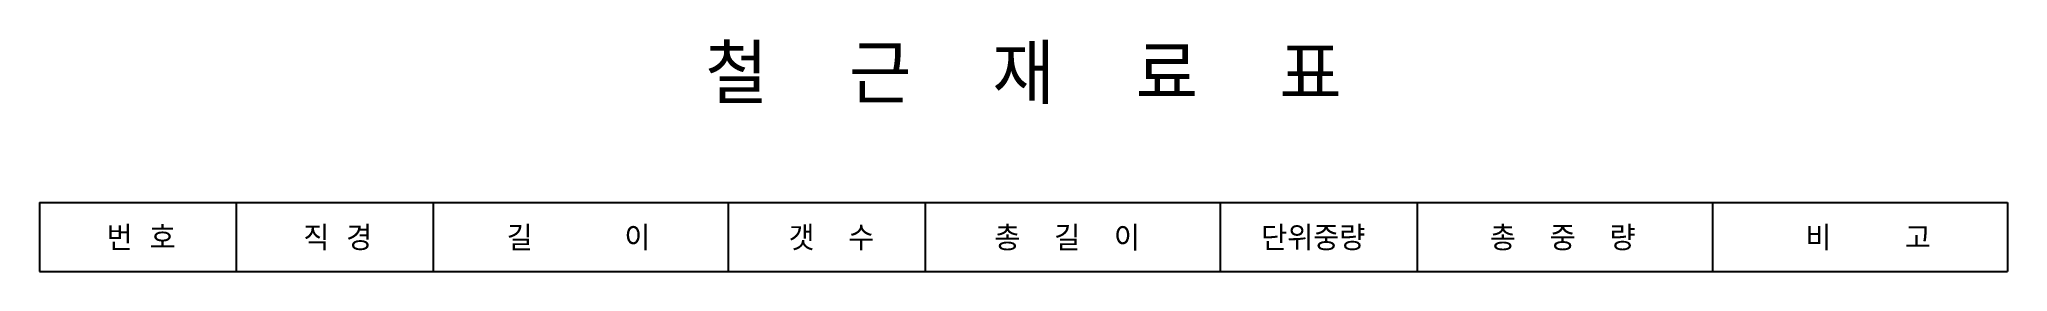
# Model space of a CAD drawing. Extents: x 0 to 200, y -7 to 17.
import ezdxf
from ezdxf.enums import TextEntityAlignment as Align

# ---------------------------------------------------------------- set-up
doc = ezdxf.new("R2010")
doc.units = 0
doc.header["$LTSCALE"] = 500
doc.header["$MEASUREMENT"] = 0
doc.layers.get('0').update_dxf_attribs({"linetype": 'CONTINUOUS'})
doc.styles.add('GHS', font='romans', dxfattribs={"bigfont": 'ghs'})

msp = doc.modelspace()

# ---------------------------------------------------------------- linework, layer by layer
at = {"color": 7}
for p, q in [((0, 0), (200, 0)), ((0, 0), (0, -7)), ((200, 0), (200, -7))]:
    msp.add_line(p, q, dxfattribs=at)
at = {"color": 1}
for p, q in [((20, 0), (20, -7)), ((20, 0), (20, -7)), ((40, 0), (40, -7)), ((40, 0), (40, -7)), ((70, 0), (70, -7)), ((70, 0), (70, -7)), ((90, 0), (90, -7)), ((90, 0), (90, -7)), ((120, 0), (120, -7)), ((120, 0), (120, -7)), ((140, 0), (140, -7)), ((140, 0), (140, -7)), ((170, 0), (170, -7)), ((170, 0), (170, -7)), ((0, -7), (200, -7))]:
    msp.add_line(p, q, dxfattribs=at)

# ---------------------------------------------------------------- texts
at = {"color": 6, "style": 'GHS'}
msp.add_text('철  근  재  료  표', height=6, dxfattribs=at).set_placement((100, 13.29), align=Align.MIDDLE)
at = {"color": 7, "style": 'GHS'}
for s, p in [('번 호', (10.34, -3.5)), ('직 경', (30.32, -3.5)), ('길     이', (54.79, -3.5)), ('갯  수', (80.48, -3.5)), ('총  길  이', (104.44, -3.5)), ('단위중량', (129.44, -3.5)), ('총  중  량', (154.79, -3.5)), ('비    고', (185.83, -3.5))]:
    msp.add_text(s, height=2.5, dxfattribs=at).set_placement(p, align=Align.MIDDLE)

doc.saveas('drawing.dxf')
